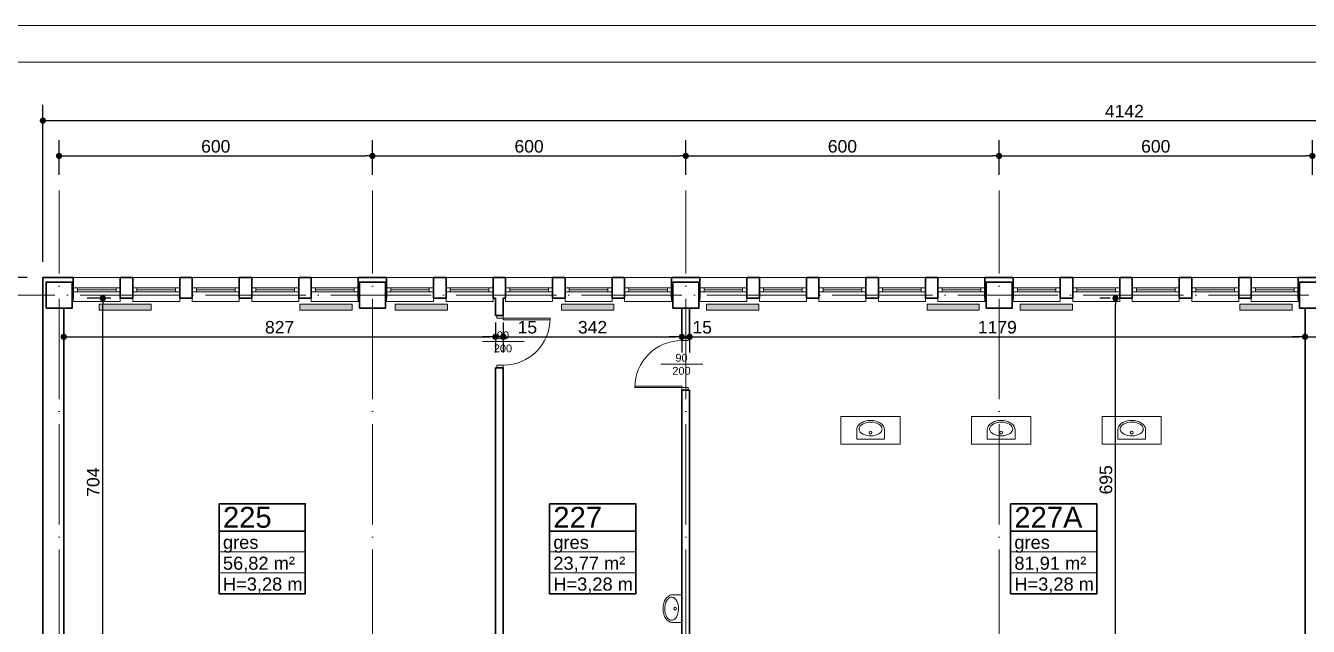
# Model space of a CAD drawing. Header units: millimetres. Extents: x 54 to 8480, y -22812 to 17434.
# Drawn here: x 1569 to 4025, y -1775 to -626 of the extents above; entities that cross this region are included whole.
import ezdxf

# ---------------------------------------------------------------- set-up
doc = ezdxf.new("R2010")
doc.units = ezdxf.units.MM
doc.linetypes.add('ACAD_ISO04W100', pattern=[30, 24, -3, 0, -3])
for name, color, linetype, lineweight in [('000_armatura', 7, 'Continuous', 0), ('osie', 132, 'ACAD_ISO04W100', 0), ('PLATFORMA', 7, 'Continuous', 0), ('STOLARKA', 97, 'Continuous', 0), ('tabelki', 151, 'Continuous', 0), ('wymiary', 150, 'Continuous', 0)]:
    doc.layers.add(name, color=color, linetype=linetype, lineweight=lineweight)
doc.layers.add('grzejniki', color=104, linetype='Continuous')
doc.layers.add('TABELKI PO UWAGACH', color=5, linetype='Continuous')
doc.styles.get("Standard").update_dxf_attribs({"font": 'arial.ttf'})
doc.dimstyles.new('ISO-25', dxfattribs={"dimtxt": 24, "dimasz": 12, "dimexe": 30, "dimexo": 30, "dimgap": 6, "dimtad": 1, "dimdec": 0, "dimtxsty": 'Standard', "dimblk": 'DOT', "dimcen": 2.5, "dimadec": 0, "dimazin": 0, "dimtfac": 1, "dimtdec": 0, "dimtmove": 0, "dimatfit": 3, "dimldrblk": 'DOT', "dimfxl": 1, "dimarcsym": 0})

# ---------------------------------------------------------------- blocks, each defined once
blk = doc.blocks.new('A$C13771EA7')
at = {"color": 132, "linetype": 'ACAD_ISO04W100', "lineweight": 0, "ltscale": 8}
for p, q in [((31, -2874), (31, 166)), ((631, -2874), (631, 166)), ((1231, -2874), (1231, 166)), ((1831, -2874), (1831, 166)), ((-169, -34), (4311, -34))]:
    blk.add_line(p, q, dxfattribs=at)
blk = doc.blocks.new('A$C4DC22848')
at = {"layer": 'STOLARKA', "lineweight": 0}
for p, q in [((0, 0), (90, 0)), ((8, -24), (82, -24)), ((0, -40), (0, -46)), ((0, -46), (90, -46)), ((90, -46), (90, -40))]:
    blk.add_line(p, q, dxfattribs=at)
for points in [[(0, -20), (90, -20), (90, -28), (0, -28)], [(0, -28), (8, -28), (8, -20), (0, -20)], [(82, -28), (90, -28), (90, -20), (82, -20)]]:
    blk.add_lwpolyline(points, close=True, dxfattribs=at)
blk = doc.blocks.new('A$C326D3F87')
at = {"layer": 'STOLARKA', "lineweight": 0}
blk.add_line((50, -40), (50, 40), dxfattribs=at)
for points in [[(5, 0), (8, 0), (8, 90), (5, 90)], [(0, -12), (5, -12), (5, 0), (0, 0)], [(95, -12), (100, -12), (100, 0), (95, 0)]]:
    blk.add_lwpolyline(points, close=True, dxfattribs=at)
blk.add_arc((5, 0), 90, 0, 90, dxfattribs=at)
at = {"layer": 'STOLARKA', "lineweight": 0, "insert": (30.4, -37.7), "char_height": 15, "width": 74.399, "attachment_point": 1, "rotation": 90}
blk.add_mtext('\\pxqc;90\\P200', dxfattribs=at)
blk = doc.blocks.new('_Dot')
at = {"color": 0, "linetype": 'ByBlock', "lineweight": -2}
blk.add_line((-0.5, 0), (-1, 0), dxfattribs=at)
at = {"color": 0, "linetype": 'ByBlock', "lineweight": 0, "const_width": 0.5}
blk.add_lwpolyline([(-0.25, 0, 1), (0.25, 0, 1)], format="xyb", close=True, dxfattribs=at)
blk = doc.blocks.new('*D143')
at = {"layer": 'Defpoints', "color": 0, "linetype": 'Continuous', "lineweight": 0}
for p in [(2232.6, -874.8), (1632.6, -941.3), (2232.6, -941.3)]:
    blk.add_point(p, dxfattribs=at)
at = {"layer": 'wymiary', "color": 0, "linetype": 'Continuous', "lineweight": -2}
for p, q in [((1632.6, -911.3), (1632.6, -844.8)), ((2232.6, -911.3), (2232.6, -844.8)), ((1644.6, -874.8), (2220.6, -874.8))]:
    blk.add_line(p, q, dxfattribs=at)
at = {"layer": 'wymiary', "color": 0, "linetype": 'Continuous', "lineweight": -2, "xscale": 12, "yscale": 12, "zscale": 12, "rotation": 180}
blk.add_blockref('_Dot', (1632.6, -874.8), dxfattribs=at)
at = {"layer": 'wymiary', "color": 0, "linetype": 'Continuous', "lineweight": -2, "xscale": 12, "yscale": 12, "zscale": 12}
blk.add_blockref('_Dot', (2232.6, -874.8), dxfattribs=at)
at = {"layer": 'wymiary', "color": 0, "linetype": 'Continuous', "lineweight": 0, "insert": (1932.6, -856.6), "char_height": 24, "attachment_point": 5}
blk.add_mtext('600', dxfattribs=at)
blk = doc.blocks.new('*D144')
at = {"layer": 'Defpoints', "color": 0, "linetype": 'Continuous', "lineweight": 0}
for p in [(2832.6, -874.8), (2232.6, -941.3), (2832.6, -941.3)]:
    blk.add_point(p, dxfattribs=at)
at = {"layer": 'wymiary', "color": 0, "linetype": 'Continuous', "lineweight": -2}
for p, q in [((2232.6, -911.3), (2232.6, -844.8)), ((2832.6, -911.3), (2832.6, -844.8)), ((2244.6, -874.8), (2820.6, -874.8))]:
    blk.add_line(p, q, dxfattribs=at)
at = {"layer": 'wymiary', "color": 0, "linetype": 'Continuous', "lineweight": -2, "xscale": 12, "yscale": 12, "zscale": 12, "rotation": 180}
blk.add_blockref('_Dot', (2232.6, -874.8), dxfattribs=at)
at = {"layer": 'wymiary', "color": 0, "linetype": 'Continuous', "lineweight": -2, "xscale": 12, "yscale": 12, "zscale": 12}
blk.add_blockref('_Dot', (2832.6, -874.8), dxfattribs=at)
at = {"layer": 'wymiary', "color": 0, "linetype": 'Continuous', "lineweight": 0, "insert": (2532.6, -856.6), "char_height": 24, "attachment_point": 5}
blk.add_mtext('600', dxfattribs=at)
blk = doc.blocks.new('*D145')
at = {"layer": 'Defpoints', "color": 0, "linetype": 'Continuous', "lineweight": 0}
for p in [(3432.6, -874.8), (2832.6, -941.3), (3432.6, -941.3)]:
    blk.add_point(p, dxfattribs=at)
at = {"layer": 'wymiary', "color": 0, "linetype": 'Continuous', "lineweight": -2}
for p, q in [((2832.6, -911.3), (2832.6, -844.8)), ((3432.6, -911.3), (3432.6, -844.8)), ((2844.6, -874.8), (3420.6, -874.8))]:
    blk.add_line(p, q, dxfattribs=at)
at = {"layer": 'wymiary', "color": 0, "linetype": 'Continuous', "lineweight": -2, "xscale": 12, "yscale": 12, "zscale": 12, "rotation": 180}
blk.add_blockref('_Dot', (2832.6, -874.8), dxfattribs=at)
at = {"layer": 'wymiary', "color": 0, "linetype": 'Continuous', "lineweight": -2, "xscale": 12, "yscale": 12, "zscale": 12}
blk.add_blockref('_Dot', (3432.6, -874.8), dxfattribs=at)
at = {"layer": 'wymiary', "color": 0, "linetype": 'Continuous', "lineweight": 0, "insert": (3132.6, -856.6), "char_height": 24, "attachment_point": 5}
blk.add_mtext('600', dxfattribs=at)
blk = doc.blocks.new('*D146')
at = {"layer": 'Defpoints', "color": 0, "linetype": 'Continuous', "lineweight": 0}
for p in [(4032.6, -874.8), (3432.6, -941.3), (4032.6, -941.3)]:
    blk.add_point(p, dxfattribs=at)
at = {"layer": 'wymiary', "color": 0, "linetype": 'Continuous', "lineweight": -2}
for p, q in [((3432.6, -911.3), (3432.6, -844.8)), ((4032.6, -911.3), (4032.6, -844.8)), ((3444.6, -874.8), (4020.6, -874.8))]:
    blk.add_line(p, q, dxfattribs=at)
at = {"layer": 'wymiary', "color": 0, "linetype": 'Continuous', "lineweight": -2, "xscale": 12, "yscale": 12, "zscale": 12, "rotation": 180}
blk.add_blockref('_Dot', (3432.6, -874.8), dxfattribs=at)
at = {"layer": 'wymiary', "color": 0, "linetype": 'Continuous', "lineweight": -2, "xscale": 12, "yscale": 12, "zscale": 12}
blk.add_blockref('_Dot', (4032.6, -874.8), dxfattribs=at)
at = {"layer": 'wymiary', "color": 0, "linetype": 'Continuous', "lineweight": 0, "insert": (3732.6, -856.6), "char_height": 24, "attachment_point": 5}
blk.add_mtext('600', dxfattribs=at)
blk = doc.blocks.new('*D141')
at = {"layer": 'Defpoints', "color": 0, "linetype": 'Continuous', "lineweight": 0}
for p in [(5743.6, -807.2), (1601.6, -1107.3), (5743.6, -1107.3)]:
    blk.add_point(p, dxfattribs=at)
at = {"layer": 'wymiary', "color": 0, "linetype": 'Continuous', "lineweight": -2}
for p, q in [((1601.6, -1077.3), (1601.6, -777.2)), ((5743.6, -1077.3), (5743.6, -777.2)), ((1613.6, -807.2), (5731.6, -807.2))]:
    blk.add_line(p, q, dxfattribs=at)
at = {"layer": 'wymiary', "color": 0, "linetype": 'Continuous', "lineweight": -2, "xscale": 12, "yscale": 12, "zscale": 12, "rotation": 180}
blk.add_blockref('_Dot', (1601.6, -807.2), dxfattribs=at)
at = {"layer": 'wymiary', "color": 0, "linetype": 'Continuous', "lineweight": -2, "xscale": 12, "yscale": 12, "zscale": 12}
blk.add_blockref('_Dot', (5743.6, -807.2), dxfattribs=at)
at = {"layer": 'wymiary', "color": 0, "linetype": 'Continuous', "lineweight": 0, "insert": (3672.6, -789.1), "char_height": 24, "attachment_point": 5}
blk.add_mtext('4142', dxfattribs=at)
blk = doc.blocks.new('*D142')
at = {"layer": 'Defpoints', "color": 0, "linetype": 'Continuous', "lineweight": 0}
for p in [(1417.2, -1107.3), (1601.6, -1107.3), (1601.6, -3815.3)]:
    blk.add_point(p, dxfattribs=at)
at = {"layer": 'wymiary', "color": 0, "linetype": 'Continuous', "lineweight": -2}
for p, q in [((1571.6, -1107.3), (1387.2, -1107.3)), ((1417.2, -3803.3), (1417.2, -1119.3)), ((1571.6, -3815.3), (1387.2, -3815.3))]:
    blk.add_line(p, q, dxfattribs=at)
at = {"layer": 'wymiary', "color": 0, "linetype": 'Continuous', "lineweight": -2, "xscale": 12, "yscale": 12, "zscale": 12}
for p, rotation in [((1417.2, -1107.3), 90), ((1417.2, -3815.3), 270)]:
    blk.add_blockref('_Dot', p, dxfattribs=dict(at, rotation=rotation))
at = {"layer": 'wymiary', "color": 0, "linetype": 'Continuous', "lineweight": 0, "insert": (1398.9, -2461.3), "char_height": 24, "attachment_point": 5, "rotation": 90}
blk.add_mtext('2708', dxfattribs=at)
blk = doc.blocks.new('*D300')
at = {"layer": 'Defpoints', "color": 0, "linetype": 'Continuous', "lineweight": 0}
for p in [(1716.3, -1147.3), (1761.6, -1147.3), (1716.3, -1851.3)]:
    blk.add_point(p, dxfattribs=at)
at = {"layer": 'wymiary', "color": 0, "linetype": 'Continuous', "lineweight": -2}
for p, q in [((1731.6, -1147.3), (1686.3, -1147.3)), ((1716.3, -1839.3), (1716.3, -1159.3))]:
    blk.add_line(p, q, dxfattribs=at)
at = {"layer": 'wymiary', "color": 0, "linetype": 'Continuous', "lineweight": -2, "xscale": 12, "yscale": 12, "zscale": 12}
for p, rotation in [((1716.3, -1147.3), 90), ((1716.3, -1851.3), 270)]:
    blk.add_blockref('_Dot', p, dxfattribs=dict(at, rotation=rotation))
at = {"layer": 'wymiary', "color": 0, "linetype": 'Continuous', "lineweight": 0, "insert": (1698, -1499.3), "char_height": 24, "attachment_point": 5, "rotation": 90}
blk.add_mtext('704', dxfattribs=at)
blk = doc.blocks.new('*D347')
at = {"layer": 'Defpoints', "color": 0, "linetype": 'Continuous', "lineweight": 0}
for p in [(1641.6, -1166.3), (2468.1, -1166.3), (2468.1, -1221.1)]:
    blk.add_point(p, dxfattribs=at)
at = {"layer": 'wymiary', "color": 0, "linetype": 'Continuous', "lineweight": -2}
for p, q in [((1641.6, -1196.3), (1641.6, -1251.1)), ((2468.1, -1196.3), (2468.1, -1251.1)), ((1653.6, -1221.1), (2456.1, -1221.1))]:
    blk.add_line(p, q, dxfattribs=at)
at = {"layer": 'wymiary', "color": 0, "linetype": 'Continuous', "lineweight": -2, "xscale": 12, "yscale": 12, "zscale": 12, "rotation": 180}
blk.add_blockref('_Dot', (1641.6, -1221.1), dxfattribs=at)
at = {"layer": 'wymiary', "color": 0, "linetype": 'Continuous', "lineweight": -2, "xscale": 12, "yscale": 12, "zscale": 12}
blk.add_blockref('_Dot', (2468.1, -1221.1), dxfattribs=at)
at = {"layer": 'wymiary', "color": 0, "linetype": 'Continuous', "lineweight": 0, "insert": (2054.8, -1202.9), "char_height": 24, "attachment_point": 5}
blk.add_mtext('827', dxfattribs=at)
blk = doc.blocks.new('*D378')
at = {"layer": 'Defpoints', "color": 0, "linetype": 'Continuous', "lineweight": 0}
for p in [(2468.1, -1163.8), (2483.1, -1163.8), (2483.1, -1221.1)]:
    blk.add_point(p, dxfattribs=at)
at = {"layer": 'wymiary', "color": 0, "linetype": 'Continuous', "lineweight": -2}
for p, q in [((2468.1, -1193.8), (2468.1, -1251.1)), ((2483.1, -1193.8), (2483.1, -1251.1)), ((2456.1, -1221.1), (2444.1, -1221.1)), ((2468.1, -1221.1), (2483.1, -1221.1)), ((2495.1, -1221.1), (2551.4, -1221.1))]:
    blk.add_line(p, q, dxfattribs=at)
at = {"layer": 'wymiary', "color": 0, "linetype": 'Continuous', "lineweight": -2, "xscale": 12, "yscale": 12, "zscale": 12}
blk.add_blockref('_Dot', (2468.1, -1221.1), dxfattribs=at)
at = {"layer": 'wymiary', "color": 0, "linetype": 'Continuous', "lineweight": -2, "xscale": 12, "yscale": 12, "zscale": 12, "rotation": 180}
blk.add_blockref('_Dot', (2483.1, -1221.1), dxfattribs=at)
at = {"layer": 'wymiary', "color": 0, "linetype": 'Continuous', "lineweight": 0, "insert": (2529.2, -1202.9), "char_height": 24, "attachment_point": 5}
blk.add_mtext('15', dxfattribs=at)
blk = doc.blocks.new('*D379')
at = {"layer": 'Defpoints', "color": 0, "linetype": 'Continuous', "lineweight": 0}
for p in [(2483.1, -1163.8), (2825.1, -1194.8), (2825.1, -1221.1)]:
    blk.add_point(p, dxfattribs=at)
at = {"layer": 'wymiary', "color": 0, "linetype": 'Continuous', "lineweight": -2}
for p, q in [((2483.1, -1193.8), (2483.1, -1251.1)), ((2495.1, -1221.1), (2813.1, -1221.1)), ((2825.1, -1224.8), (2825.1, -1251.1))]:
    blk.add_line(p, q, dxfattribs=at)
at = {"layer": 'wymiary', "color": 0, "linetype": 'Continuous', "lineweight": -2, "xscale": 12, "yscale": 12, "zscale": 12, "rotation": 180}
blk.add_blockref('_Dot', (2483.1, -1221.1), dxfattribs=at)
at = {"layer": 'wymiary', "color": 0, "linetype": 'Continuous', "lineweight": -2, "xscale": 12, "yscale": 12, "zscale": 12}
blk.add_blockref('_Dot', (2825.1, -1221.1), dxfattribs=at)
at = {"layer": 'wymiary', "color": 0, "linetype": 'Continuous', "lineweight": 0, "insert": (2654.1, -1202.9), "char_height": 24, "attachment_point": 5}
blk.add_mtext('342', dxfattribs=at)
blk = doc.blocks.new('*D380')
at = {"layer": 'Defpoints', "color": 0, "linetype": 'Continuous', "lineweight": 0}
for p in [(2825.1, -1194.8), (2840.1, -1194.8), (2840.1, -1221.1)]:
    blk.add_point(p, dxfattribs=at)
at = {"layer": 'wymiary', "color": 0, "linetype": 'Continuous', "lineweight": -2}
for p, q in [((2813.1, -1221.1), (2801.1, -1221.1)), ((2825.1, -1221.1), (2840.1, -1221.1)), ((2825.1, -1224.8), (2825.1, -1251.1)), ((2840.1, -1224.8), (2840.1, -1251.1)), ((2852.1, -1221.1), (2864.1, -1221.1))]:
    blk.add_line(p, q, dxfattribs=at)
at = {"layer": 'wymiary', "color": 0, "linetype": 'Continuous', "lineweight": -2, "xscale": 12, "yscale": 12, "zscale": 12}
blk.add_blockref('_Dot', (2825.1, -1221.1), dxfattribs=at)
at = {"layer": 'wymiary', "color": 0, "linetype": 'Continuous', "lineweight": -2, "xscale": 12, "yscale": 12, "zscale": 12, "rotation": 180}
blk.add_blockref('_Dot', (2840.1, -1221.1), dxfattribs=at)
at = {"layer": 'wymiary', "color": 0, "linetype": 'Continuous', "lineweight": 0, "insert": (2864.1, -1202.9), "char_height": 24, "attachment_point": 5}
blk.add_mtext('15', dxfattribs=at)
blk = doc.blocks.new('*D381')
at = {"layer": 'Defpoints', "color": 0, "linetype": 'Continuous', "lineweight": 0}
for p in [(2840.1, -1194.8), (4018.6, -1221.1), (4018.6, -1221.1)]:
    blk.add_point(p, dxfattribs=at)
at = {"layer": 'wymiary', "color": 0, "linetype": 'Continuous', "lineweight": -2}
for p, q in [((2840.1, -1224.8), (2840.1, -1251.1)), ((2852.1, -1221.1), (4006.6, -1221.1))]:
    blk.add_line(p, q, dxfattribs=at)
at = {"layer": 'wymiary', "color": 0, "linetype": 'Continuous', "lineweight": -2, "xscale": 12, "yscale": 12, "zscale": 12, "rotation": 180}
blk.add_blockref('_Dot', (2840.1, -1221.1), dxfattribs=at)
at = {"layer": 'wymiary', "color": 0, "linetype": 'Continuous', "lineweight": -2, "xscale": 12, "yscale": 12, "zscale": 12}
blk.add_blockref('_Dot', (4018.6, -1221.1), dxfattribs=at)
at = {"layer": 'wymiary', "color": 0, "linetype": 'Continuous', "lineweight": 0, "insert": (3429.3, -1202.9), "char_height": 24, "attachment_point": 5}
blk.add_mtext('1179', dxfattribs=at)
blk = doc.blocks.new('*D382')
at = {"layer": 'Defpoints', "color": 0, "linetype": 'Continuous', "lineweight": 0}
for p in [(4018.6, -1221.1), (4046.6, -1221.1), (4046.6, -1221.1)]:
    blk.add_point(p, dxfattribs=at)
at = {"layer": 'wymiary', "color": 0, "linetype": 'Continuous', "lineweight": -2}
for p, q in [((4006.6, -1221.1), (3994.6, -1221.1)), ((4018.6, -1221.1), (4046.6, -1221.1)), ((4058.6, -1221.1), (4070.6, -1221.1))]:
    blk.add_line(p, q, dxfattribs=at)
at = {"layer": 'wymiary', "color": 0, "linetype": 'Continuous', "lineweight": -2, "xscale": 12, "yscale": 12, "zscale": 12}
blk.add_blockref('_Dot', (4018.6, -1221.1), dxfattribs=at)
at = {"layer": 'wymiary', "color": 0, "linetype": 'Continuous', "lineweight": -2, "xscale": 12, "yscale": 12, "zscale": 12, "rotation": 180}
blk.add_blockref('_Dot', (4046.6, -1221.1), dxfattribs=at)
at = {"layer": 'wymiary', "color": 0, "linetype": 'Continuous', "lineweight": 0, "insert": (4070.6, -1202.9), "char_height": 24, "attachment_point": 5}
blk.add_mtext('28', dxfattribs=at)
blk = doc.blocks.new('*D526')
at = {"layer": 'Defpoints', "color": 0, "linetype": 'Continuous', "lineweight": 0}
for p in [(3655.6, -1147.3), (3675.6, -1147.3), (3655.6, -1842.3)]:
    blk.add_point(p, dxfattribs=at)
at = {"layer": 'wymiary', "color": 0, "linetype": 'Continuous', "lineweight": -2}
for p, q in [((3645.6, -1147.3), (3625.6, -1147.3)), ((3655.6, -1830.3), (3655.6, -1159.3))]:
    blk.add_line(p, q, dxfattribs=at)
at = {"layer": 'wymiary', "color": 0, "linetype": 'Continuous', "lineweight": -2, "xscale": 12, "yscale": 12, "zscale": 12}
for p, rotation in [((3655.6, -1147.3), 90), ((3655.6, -1842.3), 270)]:
    blk.add_blockref('_Dot', p, dxfattribs=dict(at, rotation=rotation))
at = {"layer": 'wymiary', "color": 0, "linetype": 'Continuous', "lineweight": 0, "insert": (3637.3, -1494.8), "char_height": 24, "attachment_point": 5, "rotation": 90}
blk.add_mtext('695', dxfattribs=at)
blk = doc.blocks.new('A$C508466D2')
at = {"layer": 'grzejniki', "linetype": 'Continuous', "lineweight": 0}
blk.add_hatch(color=256, dxfattribs=at).paths.add_polyline_path([(-50, -12), (50, -12), (50, 0), (-50, 0)])
blk.add_lwpolyline([(-50, -12), (50, -12), (50, 0), (-50, 0)], close=True, dxfattribs=at)
blk = doc.blocks.new('A$C4F134952')
for p, q in [((0, 26.6), (-18, 26.6)), ((0, -26.6), (0, 26.6)), ((-18, -26.6), (0, -26.6))]:
    blk.add_line(p, q)
blk.add_lwpolyline([(-18, 26.6, 0.138474), (-24.4, 24.8, 0.107069), (-30.7, 18.8, 0.080452), (-34.5, 10.6, 0.068264), (-35.9, 0, 0.068264), (-34.5, -10.6, 0.080452), (-30.7, -18.8, 0.107069), (-24.4, -24.8, 0.138474), (-18, -26.6, 0.138474)], format="xyb")
at = {"flags": 128}
blk.add_lwpolyline([(-19.5, -22.2), (-17, -21.8), (-14.6, -20.6), (-12.4, -18.6), (-10.4, -16), (-8.8, -12.9), (-7.5, -9.2), (-6.7, -5.2), (-6.3, -1), (-6.4, 3.2), (-7, 7.3), (-8.1, 11.1), (-9.5, 14.5), (-11.4, 17.4), (-13.5, 19.7), (-15.8, 21.3), (-18.3, 22.1), (-20.8, 22.1), (-23.3, 21.3), (-25.6, 19.7), (-27.7, 17.4), (-29.6, 14.5), (-31, 11.1), (-32.1, 7.3), (-32.7, 3.2), (-32.8, -1), (-32.4, -5.2), (-31.6, -9.2), (-30.3, -12.9), (-28.7, -16), (-26.7, -18.6), (-24.5, -20.6), (-22.1, -21.8)], close=True, dxfattribs=at)
blk.add_circle((-12.6, 0), 2.66)

msp = doc.modelspace()

# ---------------------------------------------------------------- linework, layer by layer
at = {"lineweight": 30}
for p, q in [((1601.6, -1107.3), (1659.6, -1107.3)), ((1601.6, -1818.3), (1601.6, -1107.3)), ((1659.6, -1147.3), (1659.6, -1107.3)), ((1749.6, -1147.3), (1749.6, -1107.3)), ((1749.6, -1107.3), (1773.6, -1107.3)), ((1773.6, -1147.3), (1773.6, -1107.3)), ((1863.6, -1107.3), (1887.6, -1107.3)), ((1863.6, -1147.3), (1863.6, -1107.3)), ((1887.6, -1147.3), (1887.6, -1107.3)), ((1977.6, -1107.3), (2001.6, -1107.3)), ((1977.6, -1147.3), (1977.6, -1107.3)), ((2001.6, -1147.3), (2001.6, -1107.3)), ((2091.6, -1107.3), (2115.6, -1107.3)), ((2091.6, -1147.3), (2091.6, -1107.3)), ((2115.6, -1147.3), (2115.6, -1107.3)), ((2205.6, -1147.3), (2205.6, -1107.3)), ((2205.6, -1107.3), (2259.6, -1107.3)), ((2259.6, -1147.3), (2259.6, -1107.3)), ((2349.6, -1147.3), (2349.6, -1107.3)), ((2349.6, -1107.3), (2373.6, -1107.3)), ((2373.6, -1147.3), (2373.6, -1107.3)), ((2463.6, -1107.3), (2487.6, -1107.3)), ((2463.6, -1147.3), (2463.6, -1107.3)), ((2487.6, -1147.3), (2487.6, -1107.3)), ((2577.6, -1107.3), (2601.6, -1107.3)), ((2577.6, -1147.3), (2577.6, -1107.3)), ((2601.6, -1147.3), (2601.6, -1107.3)), ((2691.6, -1107.3), (2715.6, -1107.3)), ((2691.6, -1147.3), (2691.6, -1107.3)), ((2715.6, -1147.3), (2715.6, -1107.3)), ((2805.6, -1147.3), (2805.6, -1107.3)), ((2805.6, -1107.3), (2859.6, -1107.3)), ((2859.6, -1147.3), (2859.6, -1107.3)), ((2949.6, -1147.3), (2949.6, -1107.3)), ((2949.6, -1107.3), (2973.6, -1107.3)), ((2973.6, -1147.3), (2973.6, -1107.3)), ((3063.6, -1107.3), (3087.6, -1107.3)), ((3063.6, -1147.3), (3063.6, -1107.3)), ((3087.6, -1147.3), (3087.6, -1107.3)), ((3177.6, -1107.3), (3201.6, -1107.3)), ((3177.6, -1147.3), (3177.6, -1107.3)), ((3201.6, -1147.3), (3201.6, -1107.3)), ((3291.6, -1107.3), (3315.6, -1107.3)), ((3291.6, -1147.3), (3291.6, -1107.3)), ((3315.6, -1147.3), (3315.6, -1107.3)), ((3405.6, -1147.3), (3405.6, -1107.3)), ((3405.6, -1107.3), (3459.6, -1107.3)), ((3459.6, -1147.3), (3459.6, -1107.3)), ((3549.6, -1147.3), (3549.6, -1107.3)), ((3549.6, -1107.3), (3573.6, -1107.3)), ((3573.6, -1147.3), (3573.6, -1107.3)), ((3663.6, -1107.3), (3687.6, -1107.3)), ((3663.6, -1147.3), (3663.6, -1107.3)), ((3687.6, -1147.3), (3687.6, -1107.3)), ((3777.6, -1107.3), (3801.6, -1107.3)), ((3777.6, -1147.3), (3777.6, -1107.3)), ((3801.6, -1147.3), (3801.6, -1107.3)), ((3891.6, -1107.3), (3915.6, -1107.3)), ((3891.6, -1147.3), (3891.6, -1107.3)), ((3915.6, -1147.3), (3915.6, -1107.3)), ((4005.6, -1147.3), (4005.6, -1107.3)), ((4005.6, -1107.3), (4059.6, -1107.3)), ((1659.6, -1147.3), (1657.6, -1147.3)), ((1749.6, -1147.3), (1773.6, -1147.3)), ((1863.6, -1147.3), (1887.6, -1147.3)), ((1977.6, -1147.3), (2001.6, -1147.3)), ((2091.6, -1147.3), (2115.6, -1147.3)), ((2205.6, -1147.3), (2207.6, -1147.3)), ((2259.6, -1147.3), (2257.6, -1147.3)), ((2349.6, -1147.3), (2373.6, -1147.3)), ((2463.6, -1147.3), (2468.1, -1147.3)), ((2468.1, -1147.3), (2468.1, -1180.3)), ((2483.1, -1147.3), (2483.1, -1180.3)), ((2483.1, -1147.3), (2487.6, -1147.3)), ((2577.6, -1147.3), (2601.6, -1147.3)), ((2691.6, -1147.3), (2715.6, -1147.3)), ((2805.6, -1147.3), (2807.6, -1147.3)), ((2859.6, -1147.3), (2857.6, -1147.3)), ((2949.6, -1147.3), (2973.6, -1147.3)), ((3063.6, -1147.3), (3087.6, -1147.3)), ((3177.6, -1147.3), (3201.6, -1147.3)), ((3291.6, -1147.3), (3315.6, -1147.3)), ((3405.6, -1147.3), (3407.6, -1147.3)), ((3459.6, -1147.3), (3457.6, -1147.3)), ((3549.6, -1147.3), (3573.6, -1147.3)), ((3663.6, -1147.3), (3687.6, -1147.3)), ((3777.6, -1147.3), (3801.6, -1147.3)), ((3891.6, -1147.3), (3915.6, -1147.3)), ((4005.6, -1147.3), (4007.6, -1147.3)), ((1641.6, -1836.3), (1641.6, -1166.3)), ((2825.1, -1166.3), (2825.1, -1223.3)), ((2840.1, -1166.3), (2840.1, -1223.3)), ((4018.6, -1823.3), (4018.6, -1166.3)), ((2468.1, -1180.3), (2483.1, -1180.3)), ((2825.1, -1223.3), (2840.1, -1223.3)), ((2468.1, -1280.3), (2483.1, -1280.3)), ((2468.1, -1280.3), (2468.1, -1842.3)), ((2483.1, -1280.3), (2483.1, -1842.3)), ((2825.1, -1323.3), (2840.1, -1323.3)), ((2825.1, -1323.3), (2825.1, -1836.3)), ((2840.1, -1323.3), (2840.1, -1836.3))]:
    msp.add_line(p, q, dxfattribs=at)
for points in [[(1607.6, -1166.3), (1657.6, -1166.3), (1657.6, -1116.3), (1607.6, -1116.3)], [(2207.6, -1166.3), (2257.6, -1166.3), (2257.6, -1116.3), (2207.6, -1116.3)], [(2807.6, -1166.3), (2857.6, -1166.3), (2857.6, -1116.3), (2807.6, -1116.3)], [(3407.6, -1166.3), (3457.6, -1166.3), (3457.6, -1116.3), (3407.6, -1116.3)], [(4007.6, -1166.3), (4057.6, -1166.3), (4057.6, -1116.3), (4007.6, -1116.3)]]:
    msp.add_lwpolyline(points, close=True, dxfattribs=at)
at = {"layer": '000_armatura'}
for points in [[(3129.9, -1426.5), (3243.2, -1426.5), (3243.2, -1373.9), (3129.9, -1373.9)], [(3379.9, -1426.5), (3493.2, -1426.5), (3493.2, -1373.9), (3379.9, -1373.9)], [(3629.9, -1426.5), (3743.2, -1426.5), (3743.2, -1373.9), (3629.9, -1373.9)]]:
    msp.add_lwpolyline(points, close=True, dxfattribs=at)
at = {"layer": 'PLATFORMA', "color": 7, "lineweight": 0}
for points in [[(917.8, -4360.5), (7011.6, -4360.5), (7011.6, -625.5), (917.8, -625.5)], [(1301.6, -4290.5), (6941.6, -4290.5), (6941.6, -695.5), (1301.6, -695.5)]]:
    msp.add_lwpolyline(points, close=True, dxfattribs=at)
at = {"layer": 'STOLARKA', "lineweight": 0}
msp.add_line((2865.1, -1273.3), (2785.1, -1273.3), dxfattribs=at)
for points in [[(2837.1, -1228.3), (2837.1, -1223.3), (2825.1, -1223.3), (2825.1, -1228.3)], [(2825.1, -1318.3), (2825.1, -1315.3), (2735.1, -1315.3), (2735.1, -1318.3)], [(2837.1, -1323.3), (2837.1, -1318.3), (2825.1, -1318.3), (2825.1, -1323.3)]]:
    msp.add_lwpolyline(points, close=True, dxfattribs=at)
msp.add_arc((2825.1, -1318.3), 90, 90, 180, dxfattribs=at)
at = {"layer": 'TABELKI PO UWAGACH', "color": 30, "linetype": 'Continuous', "lineweight": 30}
for p, q in [((1939.2, -1592.9), (2104.1, -1592.9)), ((2571.9, -1592.9), (2736.8, -1592.9)), ((3454.7, -1592.9), (3619.6, -1592.9))]:
    msp.add_line(p, q, dxfattribs=at)
at = {"layer": 'TABELKI PO UWAGACH', "color": 30, "linetype": 'Continuous', "lineweight": 0}
for p, q in [((1939.2, -1632.9), (2104.1, -1632.9)), ((2571.9, -1632.9), (2736.8, -1632.9)), ((3454.7, -1632.9), (3619.6, -1632.9)), ((1939.2, -1672.9), (2104.1, -1672.9)), ((2571.9, -1672.9), (2736.8, -1672.9)), ((3454.7, -1672.9), (3619.6, -1672.9))]:
    msp.add_line(p, q, dxfattribs=at)
at = {"layer": 'TABELKI PO UWAGACH', "color": 30, "linetype": 'Continuous', "lineweight": 30}
for points in [[(1939.2, -1540.6), (2104.1, -1540.6), (2104.1, -1712.9), (1939.2, -1712.9)], [(2571.9, -1540.6), (2736.8, -1540.6), (2736.8, -1712.9), (2571.9, -1712.9)], [(3454.7, -1540.6), (3619.6, -1540.6), (3619.6, -1712.9), (3454.7, -1712.9)]]:
    msp.add_lwpolyline(points, close=True, dxfattribs=at)

# ---------------------------------------------------------------- block references
at = {"layer": '000_armatura', "xscale": -1, "rotation": 90}
for p in [(3186.6, -1417.1), (3436.6, -1417.1), (3686.6, -1417.1)]:
    msp.add_blockref('A$C4F134952', p, dxfattribs=at)
at = {"layer": '000_armatura'}
msp.add_blockref('A$C4F134952', (2825.1, -1741.4), dxfattribs=at)
at = {"layer": 'grzejniki', "linetype": 'Continuous', "lineweight": 0}
for p in [(1759.1, -1158.3), (2143.8, -1158.3), (2326.1, -1158.3), (2644.9, -1158.3), (2922.6, -1158.3), (3344.7, -1158.3), (3523, -1158.3), (3943.9, -1158.3)]:
    msp.add_blockref('A$C508466D2', p, dxfattribs=at)
at = {"layer": 'osie', "lineweight": 30}
msp.add_blockref('A$C13771EA7', (1601.6, -1107.3), dxfattribs=at)
at = {"layer": 'STOLARKA', "lineweight": 30}
for p in [(1659.6, -1107.3), (1773.6, -1107.3), (1887.6, -1107.3), (2001.6, -1107.3), (2115.6, -1107.3), (2259.6, -1107.3), (2373.6, -1107.3), (2487.6, -1107.3), (2601.6, -1107.3), (2715.6, -1107.3), (2859.6, -1107.3), (2973.6, -1107.3), (3087.6, -1107.3), (3201.6, -1107.3), (3315.6, -1107.3), (3459.6, -1107.3), (3573.6, -1107.3), (3687.6, -1107.3), (3801.6, -1107.3), (3915.6, -1107.3)]:
    msp.add_blockref('A$C4DC22848', p, dxfattribs=at)
at = {"layer": 'STOLARKA', "lineweight": 30, "rotation": 270}
msp.add_blockref('A$C326D3F87', (2483.1, -1180.3), dxfattribs=at)

# ---------------------------------------------------------------- texts
at = {"layer": 'STOLARKA', "lineweight": 0, "insert": (2787.3, -1253.7), "char_height": 15, "width": 74.399, "attachment_point": 1}
msp.add_mtext('\\pxqc;90\\P200', dxfattribs=at)
at = {"layer": 'tabelki', "color": 5, "linetype": 'Continuous', "lineweight": 0, "attachment_point": 1}
for s, insert, char_height, width in [('\\pxql;225', (1946.4, -1546.5), 40, 47.056), ('\\pxql;227', (2579.1, -1546.5), 40, 47.056), ('\\pxql;227A', (3461.9, -1546.5), 40, 47.056), ('\\pxql;gres', (1946.4, -1601.9), 25, 194.396), ('\\pxql;gres', (2579.1, -1601.9), 25, 194.396), ('\\pxql;gres', (3461.9, -1601.9), 25, 194.396), ('\\pxql;56,82 m²', (1946.4, -1641.9), 25, 160.906), ('\\pxql;23,77 m²', (2579.1, -1641.9), 25, 160.906), ('\\pxql;81,91 m²', (3461.9, -1641.9), 25, 160.906), ('\\pxql;H=3,28 m', (1946.4, -1681.9), 25, 182.523), ('\\pxql;H=3,28 m', (2579.1, -1681.9), 25, 182.523), ('\\pxql;H=3,28 m', (3461.9, -1681.9), 25, 182.523)]:
    msp.add_mtext(s, dxfattribs=dict(at, insert=insert, char_height=char_height, width=width))

# ---------------------------------------------------------------- dimensions: what is measured, and where the dimension line sits
at = {"layer": 'wymiary', "linetype": 'Continuous', "lineweight": 0}
for base, p1, p2, picture, middle in [((5743.6, -807.2), (1601.6, -1107.3), (5743.6, -1107.3), '*D141', (3672.6, -789.1)), ((2232.6, -874.8), (1632.6, -941.3), (2232.6, -941.3), '*D143', (1932.6, -856.6)), ((2468.0896651, -1221.1315708), (1641.5896651, -1166.2781943), (2468.0896651, -1166.2781943), '*D347', (2054.8396651, -1202.8778191)), ((2483.1, -1221.1), (2468.1, -1163.8), (2483.1, -1163.8), '*D378', (2529.2, -1202.9))]:
    dim = msp.add_linear_dim(base=base, p1=p1, p2=p2, dimstyle='ISO-25', dxfattribs=at)
    dim.commit()
    dim.dimension.update_dxf_attribs({"geometry": picture, "text_midpoint": middle})
for base, p1, p2, picture, middle in [((2832.6, -874.8), (2232.6, -941.3), (2832.6, -941.3), '*D144', (2532.6, -856.6)), ((3432.6, -874.8), (2832.6, -941.3), (3432.6, -941.3), '*D145', (3132.6, -856.6)), ((4032.6, -874.8), (3432.6, -941.3), (4032.6, -941.3), '*D146', (3732.6, -856.6)), ((2825.1, -1221.1), (2483.1, -1163.8), (2825.1, -1194.8), '*D379', (2654.1, -1202.9)), ((4018.5896651, -1221.1315708), (2840.0896651, -1194.7781943), (4018.5896651, -1221.1315708), '*D381', (3429.3396651, -1202.8778191))]:
    dim = msp.add_linear_dim(base=base, p1=p1, p2=p2, dimstyle='ISO-25', override={"dimtmove": 1}, dxfattribs=at)
    dim.commit()
    dim.dimension.update_dxf_attribs({"geometry": picture, "text_midpoint": middle})
dim = msp.add_linear_dim(base=(1417.2, -1107.3), p1=(1601.6, -3815.3), p2=(1601.6, -1107.3), angle=90, dimstyle='ISO-25', dxfattribs=at)
dim.commit()
dim.dimension.update_dxf_attribs({"geometry": '*D142', "text_midpoint": (1398.9, -2461.3)})
for base, p1, p2, picture, middle in [((1716.3, -1147.3), (1716.3, -1851.3), (1761.6, -1147.3), '*D300', (1698, -1499.3)), ((3655.6, -1147.3), (3655.6, -1842.3), (3675.6, -1147.3), '*D526', (3637.3, -1494.8))]:
    dim = msp.add_linear_dim(base=base, p1=p1, p2=p2, angle=90, dimstyle='ISO-25', override={"dimtmove": 1}, dxfattribs=at)
    dim.commit()
    dim.dimension.update_dxf_attribs({"geometry": picture, "text_midpoint": middle})
for base, p1, p2, picture, middle in [((2840.1, -1221.1), (2825.1, -1194.8), (2840.1, -1194.8), '*D380', (2864.1, -1221.1)), ((4046.6, -1221.1), (4018.6, -1221.1), (4046.6, -1221.1), '*D382', (4070.6, -1221.1))]:
    dim = msp.add_linear_dim(base=base, p1=p1, p2=p2, dimstyle='ISO-25', override={"dimtmove": 1}, dxfattribs=at)
    dim.commit()
    dim.dimension.update_dxf_attribs({"geometry": picture, "text_midpoint": middle, "dimtype": 160})

doc.saveas('drawing.dxf')
